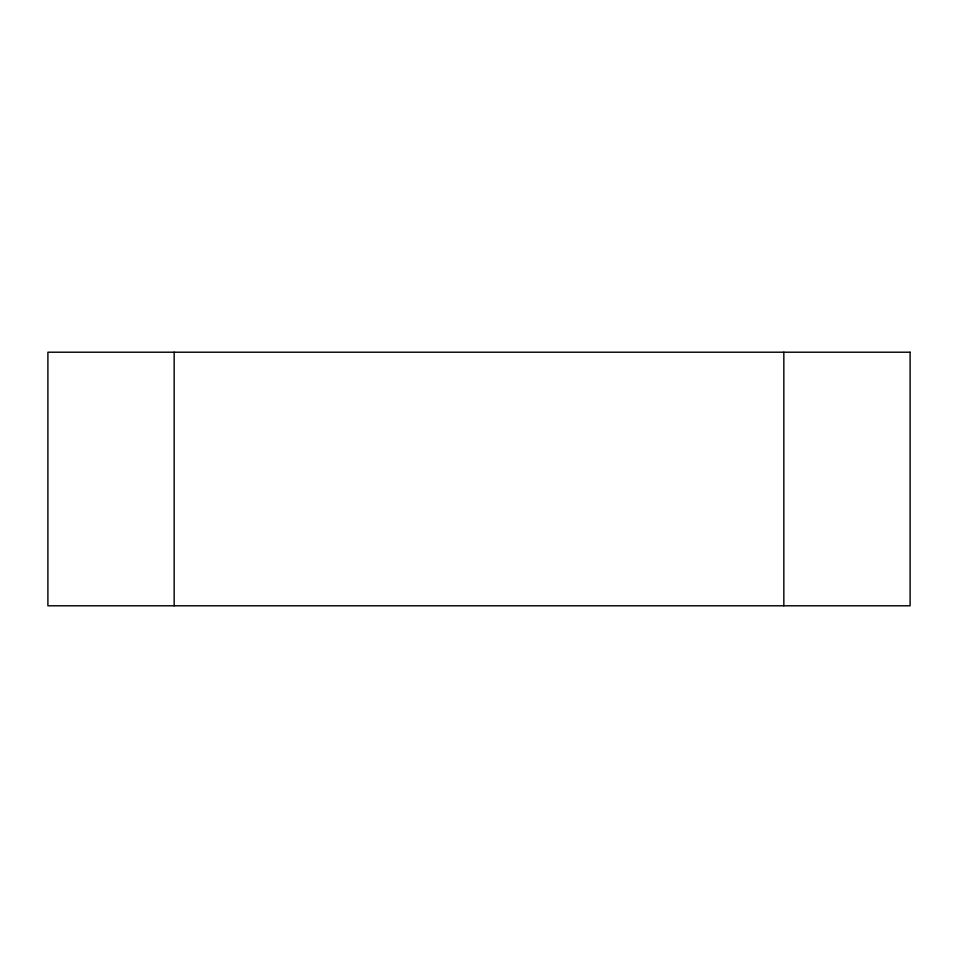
<?xml version="1.0" encoding="UTF-8"?>
<svg xmlns="http://www.w3.org/2000/svg" width="958" height="958" viewBox="0 0 958 958"><rect width="100%" height="100%" fill="white"/><g stroke="black" fill="none" stroke-linecap="round" stroke-linejoin="round"><path stroke-width="1.44" d="M783.836 352.209L783.836 605.791M174.164 352.209L174.164 605.791M910.1 352.209L47.9 352.209L47.9 605.791L910.1 605.791L910.1 352.209"/></g></svg>
